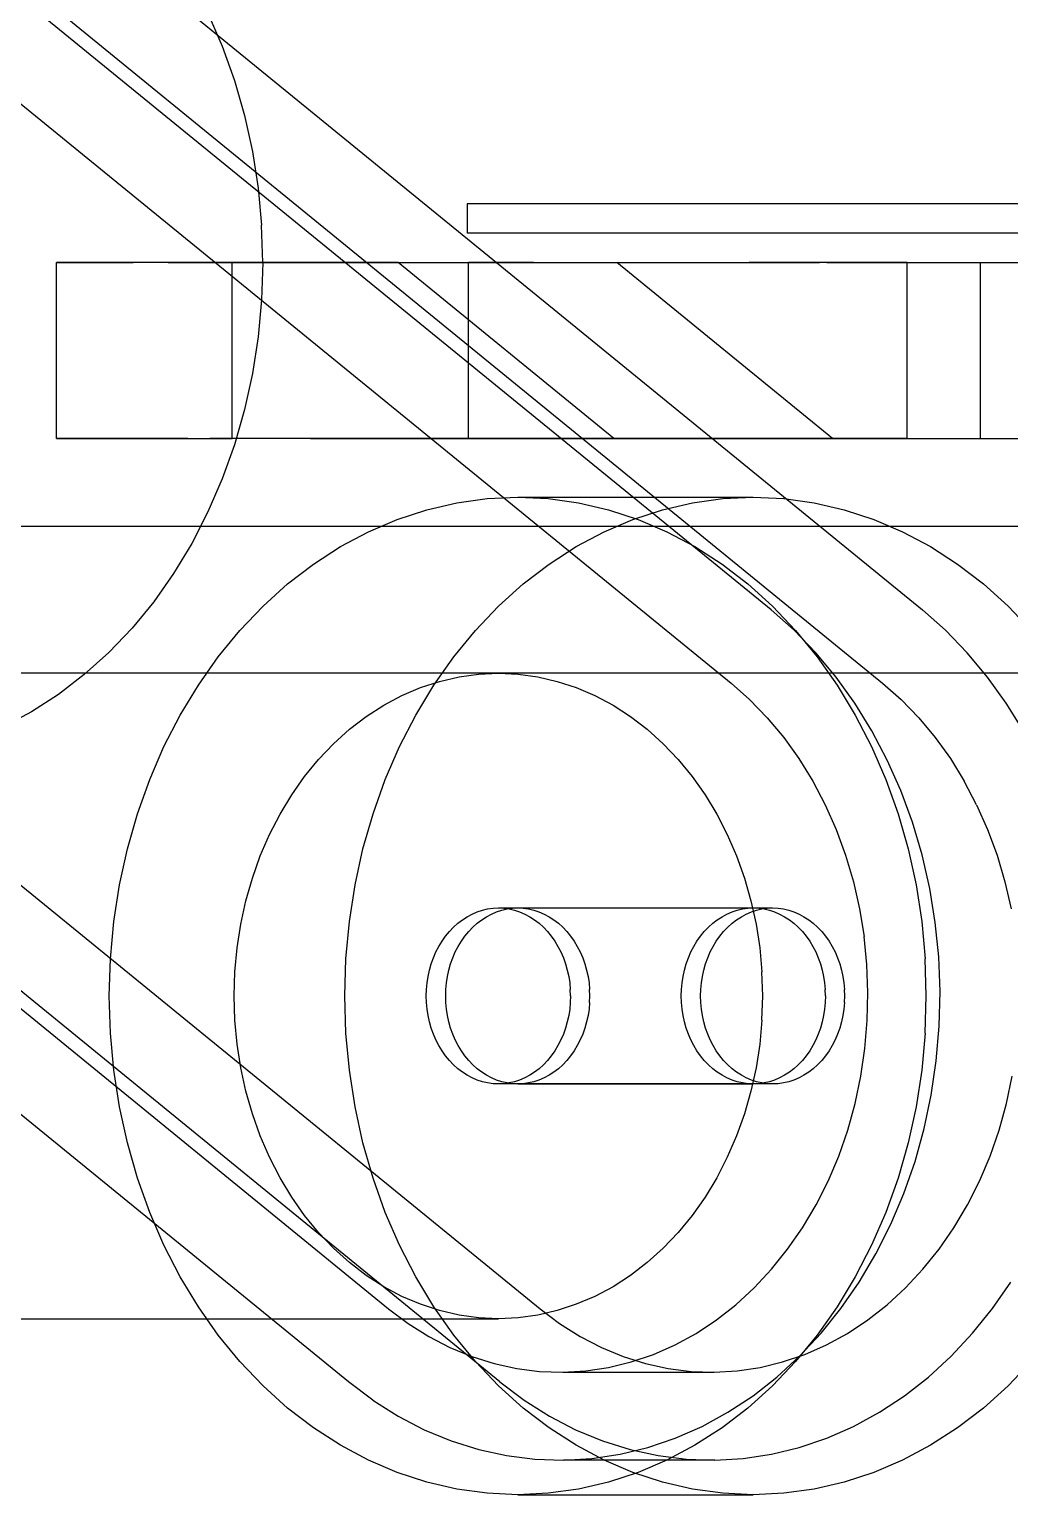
# Model space of a CAD drawing. Header units: millimetres. Extents: x -180 to 1414, y -663 to 972.
# Drawn here: x -45.92 to -12.5, y 738 to 787.95 of the extents above; entities that cross this region are included whole.
import ezdxf

# ---------------------------------------------------------------- set-up
doc = ezdxf.new("R2010")
doc.units = ezdxf.units.MM
doc.layers.add('FRONT', color=8, linetype='Continuous')

msp = doc.modelspace()

# ---------------------------------------------------------------- linework, layer by layer
at = {"layer": 'FRONT'}
for p, q in [((-20.637, 768.157), (-51.287, 793.157)), ((-46.124, 793.157), (-15.475, 768.157)), ((-52.652, 790.663), (-22.002, 765.663)), ((-47.49, 790.663), (-16.84, 765.663)), ((-39.832, 788.5), (-39.345, 787.376)), ((-39.345, 787.376), (-38.929, 786.211)), ((-38.929, 786.211), (-38.585, 785.011)), ((-38.585, 785.011), (-38.315, 783.783)), ((-38.315, 783.783), (-38.122, 782.534)), ((-38.122, 782.534), (-38.005, 781.27)), ((-30.913, 782), (-31, 782)), ((-31, 782), (-31, 781)), ((-30.654, 782), (-30.913, 782)), ((-30.223, 782), (-30.654, 782)), ((-29.623, 782), (-30.223, 782)), ((-28.857, 782), (-29.623, 782)), ((-27.93, 782), (-28.857, 782)), ((-26.847, 782), (-27.93, 782)), ((-25.613, 782), (-26.847, 782)), ((-24.237, 782), (-25.613, 782)), ((-22.725, 782), (-24.237, 782)), ((-21.085, 782), (-22.725, 782)), ((-19.328, 782), (-21.085, 782)), ((-17.463, 782), (-19.328, 782)), ((-15.5, 782), (-17.463, 782)), ((-13.45, 782), (-15.5, 782)), ((-11.326, 782), (-13.45, 782)), ((-37.966, 780), (-38.005, 781.27)), ((-30.913, 781), (-31, 781)), ((-30.654, 781), (-30.913, 781)), ((-30.223, 781), (-30.654, 781)), ((-29.623, 781), (-30.223, 781)), ((-28.857, 781), (-29.623, 781)), ((-27.93, 781), (-28.857, 781)), ((-26.847, 781), (-27.93, 781)), ((-25.613, 781), (-26.847, 781)), ((-24.237, 781), (-25.613, 781)), ((-22.725, 781), (-24.237, 781)), ((-21.085, 781), (-22.725, 781)), ((-19.328, 781), (-21.085, 781)), ((-17.463, 781), (-19.328, 781)), ((-15.5, 781), (-17.463, 781)), ((-13.45, 781), (-15.5, 781)), ((-11.326, 781), (-13.45, 781)), ((-44.993, 774), (-44.993, 780)), ((-44.82, 780), (-44.993, 780)), ((-44.993, 780), (-44.933, 780)), ((-44.933, 780), (-44.64, 780)), ((-44.414, 780), (-44.82, 780)), ((-44.64, 780), (-44.115, 780)), ((-43.777, 780), (-44.414, 780)), ((-44.115, 780), (-43.362, 780)), ((-42.913, 780), (-43.777, 780)), ((-43.362, 780), (-42.383, 780)), ((-41.827, 780), (-42.913, 780)), ((-41.185, 780), (-42.383, 780)), ((-40.524, 780), (-41.827, 780)), ((-41.185, 780), (-39.772, 780)), ((-39.01, 780), (-40.524, 780)), ((-39.772, 780), (-38.154, 780)), ((-39.01, 774), (-39.01, 780)), ((-33.354, 780), (-39.01, 780)), ((-38.154, 780), (-36.337, 780)), ((-37.966, 780), (-38.005, 778.73)), ((-36.337, 780), (-34.332, 780)), ((-34.332, 780), (-32.149, 780)), ((-25.998, 774), (-33.354, 780)), ((-33.354, 780), (-25.898, 780)), ((-32.149, 780), (-29.799, 780)), ((-30.955, 774), (-30.955, 780)), ((-28.739, 780), (-30.955, 780)), ((-30.955, 780), (-25.898, 780)), ((-29.799, 780), (-27.294, 780)), ((-28.739, 780), (-26.398, 780)), ((-27.294, 780), (-24.648, 780)), ((-26.398, 780), (-23.943, 780)), ((-18.542, 774), (-25.898, 780)), ((-24.648, 780), (-21.874, 780)), ((-23.943, 780), (-21.384, 780)), ((-21.874, 780), (-18.986, 780)), ((-18.733, 780), (-21.384, 780)), ((-16, 780), (-18.986, 780)), ((-18.733, 780), (-16, 780)), ((-16, 774), (-16, 780)), ((-16, 780), (16, 780)), ((-13.5, 774), (-13.5, 780)), ((-13.5, 780), (13.5, 780)), ((-38.005, 778.73), (-38.122, 777.466)), ((-38.122, 777.466), (-38.315, 776.217)), ((-38.315, 776.217), (-38.585, 774.989)), ((-38.585, 774.989), (-38.929, 773.789)), ((-44.82, 774), (-44.993, 774)), ((-44.993, 774), (-44.933, 774)), ((-44.933, 774), (-44.64, 774)), ((-44.414, 774), (-44.82, 774)), ((-44.64, 774), (-44.115, 774)), ((-43.777, 774), (-44.414, 774)), ((-44.115, 774), (-43.362, 774)), ((-42.913, 774), (-43.777, 774)), ((-43.362, 774), (-42.383, 774)), ((-41.827, 774), (-42.913, 774)), ((-42.383, 774), (-41.185, 774)), ((-40.524, 774), (-41.827, 774)), ((-41.185, 774), (-39.772, 774)), ((-40.524, 774), (-39.01, 774)), ((-38.154, 774), (-39.772, 774)), ((-38.929, 773.789), (-39.345, 772.624)), ((-25.998, 774), (-39.01, 774)), ((-36.337, 774), (-38.154, 774)), ((-36.337, 774), (-34.332, 774)), ((-34.332, 774), (-32.149, 774)), ((-32.149, 774), (-29.799, 774)), ((-28.739, 774), (-30.955, 774)), ((-18.542, 774), (-30.955, 774)), ((-29.799, 774), (-27.294, 774)), ((-28.739, 774), (-26.398, 774)), ((-27.294, 774), (-24.648, 774)), ((-26.398, 774), (-23.943, 774)), ((-25.998, 774), (-18.542, 774)), ((-24.648, 774), (-21.874, 774)), ((-23.943, 774), (-21.384, 774)), ((-21.874, 774), (-18.986, 774)), ((-21.384, 774), (-18.733, 774)), ((-16, 774), (-18.986, 774)), ((-18.733, 774), (-16, 774)), ((-16, 774), (16, 774)), ((-13.5, 774), (13.5, 774)), ((-39.345, 772.624), (-39.832, 771.5)), ((-32.371, 771.574), (-31.347, 771.81)), ((-31.347, 771.81), (-30.313, 771.952)), ((-30.313, 771.952), (-29.272, 772)), ((-29.272, 772), (-21.242, 772)), ((-29.272, 772), (-28.231, 771.952)), ((-28.231, 771.952), (-27.196, 771.81)), ((-27.196, 771.81), (-26.173, 771.574)), ((-24.341, 771.574), (-23.317, 771.81)), ((-23.317, 771.81), (-22.282, 771.952)), ((-22.282, 771.952), (-21.242, 772)), ((-21.242, 772), (-20.201, 771.952)), ((-20.201, 771.952), (-19.166, 771.81)), ((-19.166, 771.81), (-18.143, 771.574)), ((-39.832, 771.5), (-40.386, 770.424)), ((-34.359, 770.825), (-33.377, 771.245)), ((-33.377, 771.245), (-32.371, 771.574)), ((-26.329, 770.825), (-25.346, 771.245)), ((-26.173, 771.574), (-25.167, 771.245)), ((-25.346, 771.245), (-24.341, 771.574)), ((-25.167, 771.245), (-24.184, 770.825)), ((-18.143, 771.574), (-17.137, 771.245)), ((-17.137, 771.245), (-16.154, 770.825)), ((-45.558, 771), (-52.5, 771)), ((-40.785, 771), (-47, 771)), ((-38.361, 771), (-45.558, 771)), ((-34.342, 771), (-40.785, 771)), ((-30.949, 771), (-38.361, 771)), ((-35.314, 770.316), (-34.359, 770.825)), ((-27.707, 771), (-34.342, 771)), ((-23.365, 771), (-30.949, 771)), ((-20.917, 771), (-27.707, 771)), ((-27.284, 770.316), (-26.329, 770.825)), ((-24.184, 770.825), (-23.23, 770.316)), ((-15.649, 771), (-23.365, 771)), ((-14.01, 771), (-20.917, 771)), ((-16.154, 770.825), (-15.2, 770.316)), ((-7.847, 771), (-15.649, 771)), ((-7.025, 771), (-14.01, 771)), ((-40.386, 770.424), (-41.004, 769.401)), ((-36.235, 769.722), (-35.314, 770.316)), ((-28.205, 769.722), (-27.284, 770.316)), ((-23.23, 770.316), (-22.309, 769.722)), ((-15.2, 770.316), (-14.279, 769.722)), ((-64.324, 769.337), (-33.674, 744.337)), ((-59.162, 769.337), (-28.512, 744.337)), ((-41.004, 769.401), (-41.683, 768.437)), ((-37.116, 769.046), (-36.235, 769.722)), ((-29.086, 769.046), (-28.205, 769.722)), ((-22.309, 769.722), (-21.427, 769.046)), ((-14.279, 769.722), (-13.397, 769.046)), ((-37.954, 768.291), (-37.116, 769.046)), ((-29.924, 768.291), (-29.086, 769.046)), ((-21.427, 769.046), (-20.589, 768.291)), ((-13.397, 769.046), (-12.559, 768.291)), ((-41.683, 768.437), (-42.42, 767.538)), ((-38.744, 767.462), (-37.954, 768.291)), ((-30.714, 767.462), (-29.924, 768.291)), ((-20.589, 768.291), (-19.8, 767.462)), ((-12.559, 768.291), (-11.77, 767.462)), ((-20.637, 768.157), (-19.851, 767.464)), ((-15.475, 768.157), (-14.689, 767.464)), ((-42.42, 767.538), (-43.209, 766.709)), ((-39.48, 766.563), (-38.744, 767.462)), ((-31.45, 766.563), (-30.714, 767.462)), ((-19.111, 766.7), (-19.851, 767.464)), ((-19.8, 767.462), (-19.064, 766.563)), ((-13.949, 766.7), (-14.689, 767.464)), ((-35.039, 741.843), (-65.689, 766.843)), ((-29.877, 741.843), (-60.527, 766.843)), ((-43.209, 766.709), (-44.047, 765.954)), ((-40.159, 765.599), (-39.48, 766.563)), ((-32.129, 765.599), (-31.45, 766.563)), ((-18.419, 765.871), (-19.111, 766.7)), ((-19.064, 766.563), (-18.384, 765.599)), ((-13.257, 765.871), (-13.949, 766.7)), ((-29.931, 766), (-70.139, 766)), ((-45.558, 766), (-52.5, 766)), ((-40.785, 766), (-47, 766)), ((-38.361, 766), (-45.558, 766)), ((-44.047, 765.954), (-44.929, 765.278)), ((-34.342, 766), (-40.785, 766)), ((-30.949, 766), (-38.361, 766)), ((-27.707, 766), (-34.342, 766)), ((-31.937, 765.724), (-31.274, 765.877)), ((-31.274, 765.877), (-30.605, 765.969)), ((-23.365, 766), (-30.949, 766)), ((-30.605, 765.969), (-29.931, 766)), ((-29.931, 766), (-29.258, 765.969)), ((-29.258, 765.969), (-28.589, 765.877)), ((-28.589, 765.877), (-27.926, 765.724)), ((-20.917, 766), (-27.707, 766)), ((-15.649, 766), (-23.365, 766)), ((-14.01, 766), (-20.917, 766)), ((-17.78, 764.982), (-18.419, 765.871)), ((-7.847, 766), (-15.649, 766)), ((-7.025, 766), (-14.01, 766)), ((-12.618, 764.982), (-13.257, 765.871)), ((-44.929, 765.278), (-45.85, 764.684)), ((-40.778, 764.576), (-40.159, 765.599)), ((-33.223, 765.24), (-32.587, 765.511)), ((-32.748, 764.576), (-32.129, 765.599)), ((-32.587, 765.511), (-31.937, 765.724)), ((-27.926, 765.724), (-27.276, 765.511)), ((-27.276, 765.511), (-26.64, 765.24)), ((-22.002, 765.663), (-21.366, 765.101)), ((-18.384, 765.599), (-17.766, 764.576)), ((-16.84, 765.663), (-16.203, 765.101)), ((-34.437, 764.526), (-33.841, 764.911)), ((-33.841, 764.911), (-33.223, 765.24)), ((-26.64, 765.24), (-26.022, 764.911)), ((-26.022, 764.911), (-25.426, 764.526)), ((-21.366, 765.101), (-20.765, 764.482)), ((-17.197, 764.036), (-17.78, 764.982)), ((-15.603, 764.482), (-16.203, 765.101)), ((-12.035, 764.036), (-12.618, 764.982)), ((-45.85, 764.684), (-46.804, 764.175)), ((-41.332, 763.5), (-40.778, 764.576)), ((-35.007, 764.089), (-34.437, 764.526)), ((-33.302, 763.5), (-32.748, 764.576)), ((-25.426, 764.526), (-24.856, 764.089)), ((-20.765, 764.482), (-20.205, 763.81)), ((-17.766, 764.576), (-17.212, 763.5)), ((-15.603, 764.482), (-15.042, 763.81)), ((-35.55, 763.6), (-35.007, 764.089)), ((-24.856, 764.089), (-24.313, 763.6)), ((-20.205, 763.81), (-19.687, 763.089)), ((-16.674, 763.04), (-17.197, 764.036)), ((-15.042, 763.81), (-14.525, 763.089)), ((-41.818, 762.376), (-41.332, 763.5)), ((-36.06, 763.064), (-35.55, 763.6)), ((-33.788, 762.376), (-33.302, 763.5)), ((-24.313, 763.6), (-23.803, 763.064)), ((-17.212, 763.5), (-16.725, 762.376)), ((-36.537, 762.482), (-36.06, 763.064)), ((-23.803, 763.064), (-23.326, 762.482)), ((-19.687, 763.089), (-19.214, 762.323)), ((-16.213, 761.999), (-16.674, 763.04)), ((-14.525, 763.089), (-14.052, 762.323)), ((-42.235, 761.211), (-41.818, 762.376)), ((-36.976, 761.858), (-36.537, 762.482)), ((-34.205, 761.211), (-33.788, 762.376)), ((-23.326, 762.482), (-22.887, 761.858)), ((-19.214, 762.323), (-18.79, 761.516)), ((-16.725, 762.376), (-16.309, 761.211)), ((-13.628, 761.516), (-14.052, 762.323)), ((-37.376, 761.197), (-36.976, 761.858)), ((-22.887, 761.858), (-22.487, 761.197)), ((-15.817, 760.919), (-16.213, 761.999)), ((-18.79, 761.516), (-18.417, 760.672)), ((-13.628, 761.516), (-13.254, 760.672)), ((-42.579, 760.011), (-42.235, 761.211)), ((-37.735, 760.5), (-37.376, 761.197)), ((-34.549, 760.011), (-34.205, 761.211)), ((-22.487, 761.197), (-22.128, 760.5)), ((-16.309, 761.211), (-15.965, 760.011)), ((-15.488, 759.806), (-15.817, 760.919)), ((-38.05, 759.773), (-37.735, 760.5)), ((-22.128, 760.5), (-21.813, 759.773)), ((-18.417, 760.672), (-18.096, 759.797)), ((-13.254, 760.672), (-12.934, 759.797)), ((-42.848, 758.783), (-42.579, 760.011)), ((-38.319, 759.019), (-38.05, 759.773)), ((-34.818, 758.783), (-34.549, 760.011)), ((-21.813, 759.773), (-21.544, 759.019)), ((-18.096, 759.797), (-17.829, 758.895)), ((-15.965, 760.011), (-15.695, 758.783)), ((-15.228, 758.666), (-15.488, 759.806)), ((-12.934, 759.797), (-12.667, 758.895)), ((-43.042, 757.534), (-42.848, 758.783)), ((-38.542, 758.242), (-38.319, 759.019)), ((-35.012, 757.534), (-34.818, 758.783)), ((-21.544, 759.019), (-21.321, 758.242)), ((-17.829, 758.895), (-17.619, 757.971)), ((-15.695, 758.783), (-15.502, 757.534)), ((-12.667, 758.895), (-12.457, 757.971)), ((-15.039, 757.505), (-15.228, 758.666)), ((-38.716, 757.448), (-38.542, 758.242)), ((-30.998, 757.703), (-30.829, 757.793)), ((-30.829, 757.793), (-30.656, 757.867)), ((-30.656, 757.867), (-30.478, 757.925)), ((-30.478, 757.925), (-30.298, 757.966)), ((-30.338, 757.703), (-30.17, 757.793)), ((-30.298, 757.966), (-30.115, 757.992)), ((-30.17, 757.793), (-29.996, 757.867)), ((-30.115, 757.992), (-29.931, 758)), ((-29.996, 757.867), (-29.819, 757.925)), ((-29.931, 758), (-20.582, 758)), ((-29.931, 758), (-29.748, 757.992)), ((-29.819, 757.925), (-29.638, 757.966)), ((-29.748, 757.992), (-29.565, 757.966)), ((-29.638, 757.966), (-29.456, 757.992)), ((-29.565, 757.966), (-29.385, 757.925)), ((-29.456, 757.992), (-29.272, 758)), ((-29.385, 757.925), (-29.207, 757.867)), ((-29.272, 758), (-21.242, 758)), ((-29.272, 758), (-29.088, 757.992)), ((-29.207, 757.867), (-29.034, 757.793)), ((-29.088, 757.992), (-28.906, 757.966)), ((-29.034, 757.793), (-28.865, 757.703)), ((-28.906, 757.966), (-28.725, 757.925)), ((-28.725, 757.925), (-28.548, 757.867)), ((-28.548, 757.867), (-28.374, 757.793)), ((-28.374, 757.793), (-28.206, 757.703)), ((-22.308, 757.703), (-22.14, 757.793)), ((-22.14, 757.793), (-21.966, 757.867)), ((-21.966, 757.867), (-21.789, 757.925)), ((-21.789, 757.925), (-21.608, 757.966)), ((-21.648, 757.703), (-21.48, 757.793)), ((-21.608, 757.966), (-21.425, 757.992)), ((-21.48, 757.793), (-21.307, 757.867)), ((-21.425, 757.992), (-21.242, 758)), ((-21.321, 758.242), (-21.147, 757.448)), ((-21.307, 757.867), (-21.129, 757.925)), ((-21.242, 758), (-21.058, 757.992)), ((-21.129, 757.925), (-20.948, 757.966)), ((-21.058, 757.992), (-20.876, 757.966)), ((-20.948, 757.966), (-20.766, 757.992)), ((-20.876, 757.966), (-20.695, 757.925)), ((-20.766, 757.992), (-20.582, 758)), ((-20.695, 757.925), (-20.517, 757.867)), ((-20.582, 758), (-20.399, 757.992)), ((-20.517, 757.867), (-20.344, 757.793)), ((-20.399, 757.992), (-20.216, 757.966)), ((-20.344, 757.793), (-20.176, 757.703)), ((-20.216, 757.966), (-20.035, 757.925)), ((-20.035, 757.925), (-19.858, 757.867)), ((-19.858, 757.867), (-19.684, 757.793)), ((-19.684, 757.793), (-19.516, 757.703)), ((-17.619, 757.971), (-17.466, 757.03)), ((-43.159, 756.27), (-43.042, 757.534)), ((-38.842, 756.639), (-38.716, 757.448)), ((-35.128, 756.27), (-35.012, 757.534)), ((-31.603, 757.199), (-31.464, 757.346)), ((-31.464, 757.346), (-31.316, 757.479)), ((-31.316, 757.479), (-31.16, 757.598)), ((-31.16, 757.598), (-30.998, 757.703)), ((-30.943, 757.199), (-30.804, 757.346)), ((-30.804, 757.346), (-30.656, 757.479)), ((-30.656, 757.479), (-30.501, 757.598)), ((-30.501, 757.598), (-30.338, 757.703)), ((-28.865, 757.703), (-28.703, 757.598)), ((-28.703, 757.598), (-28.547, 757.479)), ((-28.547, 757.479), (-28.399, 757.346)), ((-28.399, 757.346), (-28.26, 757.199)), ((-28.206, 757.703), (-28.043, 757.598)), ((-28.043, 757.598), (-27.888, 757.479)), ((-27.888, 757.479), (-27.74, 757.346)), ((-27.74, 757.346), (-27.6, 757.199)), ((-22.913, 757.199), (-22.774, 757.346)), ((-22.774, 757.346), (-22.626, 757.479)), ((-22.626, 757.479), (-22.471, 757.598)), ((-22.471, 757.598), (-22.308, 757.703)), ((-22.254, 757.199), (-22.114, 757.346)), ((-22.114, 757.346), (-21.967, 757.479)), ((-21.967, 757.479), (-21.811, 757.598)), ((-21.811, 757.598), (-21.648, 757.703)), ((-21.147, 757.448), (-21.021, 756.639)), ((-20.176, 757.703), (-20.013, 757.598)), ((-20.013, 757.598), (-19.857, 757.479)), ((-19.857, 757.479), (-19.71, 757.346)), ((-19.71, 757.346), (-19.57, 757.199)), ((-19.516, 757.703), (-19.353, 757.598)), ((-19.353, 757.598), (-19.198, 757.479)), ((-19.198, 757.479), (-19.05, 757.346)), ((-19.05, 757.346), (-18.911, 757.199)), ((-15.502, 757.534), (-15.385, 756.27)), ((-14.922, 756.33), (-15.039, 757.505)), ((-31.962, 756.69), (-31.853, 756.87)), ((-31.853, 756.87), (-31.733, 757.041)), ((-31.733, 757.041), (-31.603, 757.199)), ((-31.302, 756.69), (-31.193, 756.87)), ((-31.193, 756.87), (-31.073, 757.041)), ((-31.073, 757.041), (-30.943, 757.199)), ((-28.26, 757.199), (-28.13, 757.041)), ((-28.13, 757.041), (-28.01, 756.87)), ((-28.01, 756.87), (-27.901, 756.69)), ((-27.6, 757.199), (-27.47, 757.041)), ((-27.47, 757.041), (-27.351, 756.87)), ((-27.351, 756.87), (-27.241, 756.69)), ((-23.272, 756.69), (-23.163, 756.87)), ((-23.163, 756.87), (-23.043, 757.041)), ((-23.043, 757.041), (-22.913, 757.199)), ((-22.613, 756.69), (-22.504, 756.87)), ((-22.504, 756.87), (-22.384, 757.041)), ((-22.384, 757.041), (-22.254, 757.199)), ((-19.57, 757.199), (-19.44, 757.041)), ((-19.44, 757.041), (-19.32, 756.87)), ((-19.32, 756.87), (-19.211, 756.69)), ((-18.911, 757.199), (-18.781, 757.041)), ((-18.781, 757.041), (-18.661, 756.87)), ((-18.661, 756.87), (-18.552, 756.69)), ((-17.37, 756.078), (-17.466, 757.03)), ((-43.197, 755), (-43.159, 756.27)), ((-38.917, 755.822), (-38.842, 756.639)), ((-35.167, 755), (-35.128, 756.27)), ((-32.219, 756.096), (-32.146, 756.302)), ((-32.146, 756.302), (-32.06, 756.5)), ((-32.06, 756.5), (-31.962, 756.69)), ((-31.559, 756.096), (-31.486, 756.302)), ((-31.486, 756.302), (-31.4, 756.5)), ((-31.4, 756.5), (-31.302, 756.69)), ((-27.901, 756.69), (-27.803, 756.5)), ((-27.803, 756.5), (-27.717, 756.302)), ((-27.717, 756.302), (-27.644, 756.096)), ((-27.241, 756.69), (-27.144, 756.5)), ((-27.144, 756.5), (-27.058, 756.302)), ((-27.058, 756.302), (-26.984, 756.096)), ((-23.529, 756.096), (-23.456, 756.302)), ((-23.456, 756.302), (-23.37, 756.5)), ((-23.37, 756.5), (-23.272, 756.69)), ((-22.87, 756.096), (-22.796, 756.302)), ((-22.796, 756.302), (-22.71, 756.5)), ((-22.71, 756.5), (-22.613, 756.69)), ((-21.021, 756.639), (-20.946, 755.822)), ((-19.211, 756.69), (-19.114, 756.5)), ((-19.114, 756.5), (-19.028, 756.302)), ((-19.028, 756.302), (-18.954, 756.096)), ((-18.552, 756.69), (-18.454, 756.5)), ((-18.454, 756.5), (-18.368, 756.302)), ((-18.368, 756.302), (-18.295, 756.096)), ((-15.346, 755), (-15.385, 756.27)), ((-14.876, 755.148), (-14.922, 756.33)), ((-38.942, 755), (-38.917, 755.822)), ((-32.327, 755.668), (-32.28, 755.884)), ((-32.28, 755.884), (-32.219, 756.096)), ((-31.668, 755.668), (-31.62, 755.884)), ((-31.62, 755.884), (-31.559, 756.096)), ((-27.644, 756.096), (-27.583, 755.884)), ((-27.583, 755.884), (-27.536, 755.668)), ((-26.984, 756.096), (-26.924, 755.884)), ((-26.924, 755.884), (-26.876, 755.668)), ((-23.638, 755.668), (-23.59, 755.884)), ((-23.59, 755.884), (-23.529, 756.096)), ((-22.978, 755.668), (-22.93, 755.884)), ((-22.93, 755.884), (-22.87, 756.096)), ((-20.921, 755), (-20.946, 755.822)), ((-18.954, 756.096), (-18.894, 755.884)), ((-18.894, 755.884), (-18.846, 755.668)), ((-18.295, 756.096), (-18.234, 755.884)), ((-18.234, 755.884), (-18.186, 755.668)), ((-17.334, 755.12), (-17.37, 756.078)), ((-32.382, 755.224), (-32.361, 755.447)), ((-32.361, 755.447), (-32.327, 755.668)), ((-31.722, 755.224), (-31.702, 755.447)), ((-31.702, 755.447), (-31.668, 755.668)), ((-27.536, 755.668), (-27.501, 755.447)), ((-27.501, 755.447), (-27.481, 755.224)), ((-26.876, 755.668), (-26.842, 755.447)), ((-26.842, 755.447), (-26.821, 755.224)), ((-23.692, 755.224), (-23.672, 755.447)), ((-23.672, 755.447), (-23.638, 755.668)), ((-23.033, 755.224), (-23.012, 755.447)), ((-23.012, 755.447), (-22.978, 755.668)), ((-18.846, 755.668), (-18.812, 755.447)), ((-18.812, 755.447), (-18.791, 755.224)), ((-18.186, 755.668), (-18.152, 755.447)), ((-18.152, 755.447), (-18.132, 755.224)), ((-43.159, 753.73), (-43.197, 755)), ((-38.917, 754.178), (-38.942, 755)), ((-35.128, 753.73), (-35.167, 755)), ((-32.389, 755), (-32.382, 755.224)), ((-32.382, 754.776), (-32.389, 755)), ((-32.361, 754.553), (-32.382, 754.776)), ((-31.729, 755), (-31.722, 755.224)), ((-31.722, 754.776), (-31.729, 755)), ((-31.702, 754.553), (-31.722, 754.776)), ((-27.481, 754.776), (-27.501, 754.553)), ((-27.474, 755), (-27.481, 755.224)), ((-27.474, 755), (-27.481, 754.776)), ((-26.821, 754.776), (-26.842, 754.553)), ((-26.814, 755), (-26.821, 755.224)), ((-26.821, 754.776), (-26.814, 755)), ((-23.699, 755), (-23.692, 755.224)), ((-23.692, 754.776), (-23.699, 755)), ((-23.672, 754.553), (-23.692, 754.776)), ((-23.04, 755), (-23.033, 755.224)), ((-23.033, 754.776), (-23.04, 755)), ((-23.012, 754.553), (-23.033, 754.776)), ((-20.946, 754.178), (-20.921, 755)), ((-18.791, 754.776), (-18.812, 754.553)), ((-18.784, 755), (-18.791, 755.224)), ((-18.784, 755), (-18.791, 754.776)), ((-18.132, 754.776), (-18.152, 754.553)), ((-18.125, 755), (-18.132, 755.224)), ((-18.132, 754.776), (-18.125, 755)), ((-17.356, 754.161), (-17.334, 755.12)), ((-15.385, 753.73), (-15.346, 755)), ((-14.903, 753.965), (-14.876, 755.148)), ((-32.327, 754.332), (-32.361, 754.553)), ((-32.28, 754.116), (-32.327, 754.332)), ((-31.668, 754.332), (-31.702, 754.553)), ((-31.62, 754.116), (-31.668, 754.332)), ((-27.536, 754.332), (-27.583, 754.116)), ((-27.501, 754.553), (-27.536, 754.332)), ((-26.876, 754.332), (-26.924, 754.116)), ((-26.842, 754.553), (-26.876, 754.332)), ((-23.638, 754.332), (-23.672, 754.553)), ((-23.59, 754.116), (-23.638, 754.332)), ((-22.978, 754.332), (-23.012, 754.553)), ((-22.93, 754.116), (-22.978, 754.332)), ((-18.846, 754.332), (-18.894, 754.116)), ((-18.812, 754.553), (-18.846, 754.332)), ((-18.186, 754.332), (-18.234, 754.116)), ((-18.152, 754.553), (-18.186, 754.332)), ((-38.842, 753.361), (-38.917, 754.178)), ((-32.219, 753.904), (-32.28, 754.116)), ((-32.146, 753.698), (-32.219, 753.904)), ((-31.559, 753.904), (-31.62, 754.116)), ((-31.486, 753.698), (-31.559, 753.904)), ((-27.644, 753.904), (-27.717, 753.698)), ((-27.583, 754.116), (-27.644, 753.904)), ((-26.984, 753.904), (-27.058, 753.698)), ((-26.924, 754.116), (-26.984, 753.904)), ((-23.529, 753.904), (-23.59, 754.116)), ((-23.456, 753.698), (-23.529, 753.904)), ((-22.87, 753.904), (-22.93, 754.116)), ((-22.796, 753.698), (-22.87, 753.904)), ((-20.946, 754.178), (-21.021, 753.361)), ((-18.954, 753.904), (-19.028, 753.698)), ((-18.894, 754.116), (-18.954, 753.904)), ((-18.295, 753.904), (-18.368, 753.698)), ((-18.234, 754.116), (-18.295, 753.904)), ((-17.436, 753.208), (-17.356, 754.161)), ((-15.003, 752.788), (-14.903, 753.965)), ((-43.042, 752.466), (-43.159, 753.73)), ((-38.716, 752.552), (-38.842, 753.361)), ((-35.012, 752.466), (-35.128, 753.73)), ((-32.06, 753.5), (-32.146, 753.698)), ((-31.962, 753.31), (-32.06, 753.5)), ((-31.853, 753.13), (-31.962, 753.31)), ((-31.4, 753.5), (-31.486, 753.698)), ((-31.302, 753.31), (-31.4, 753.5)), ((-31.193, 753.13), (-31.302, 753.31)), ((-27.901, 753.31), (-28.01, 753.13)), ((-27.803, 753.5), (-27.901, 753.31)), ((-27.717, 753.698), (-27.803, 753.5)), ((-27.241, 753.31), (-27.351, 753.13)), ((-27.144, 753.5), (-27.241, 753.31)), ((-27.058, 753.698), (-27.144, 753.5)), ((-23.37, 753.5), (-23.456, 753.698)), ((-23.272, 753.31), (-23.37, 753.5)), ((-23.163, 753.13), (-23.272, 753.31)), ((-22.71, 753.5), (-22.796, 753.698)), ((-22.613, 753.31), (-22.71, 753.5)), ((-22.504, 753.13), (-22.613, 753.31)), ((-21.021, 753.361), (-21.147, 752.552)), ((-19.211, 753.31), (-19.32, 753.13)), ((-19.114, 753.5), (-19.211, 753.31)), ((-19.028, 753.698), (-19.114, 753.5)), ((-18.552, 753.31), (-18.661, 753.13)), ((-18.454, 753.5), (-18.552, 753.31)), ((-18.368, 753.698), (-18.454, 753.5)), ((-15.385, 753.73), (-15.502, 752.466)), ((-31.733, 752.959), (-31.853, 753.13)), ((-31.603, 752.801), (-31.733, 752.959)), ((-31.464, 752.654), (-31.603, 752.801)), ((-31.073, 752.959), (-31.193, 753.13)), ((-30.943, 752.801), (-31.073, 752.959)), ((-30.804, 752.654), (-30.943, 752.801)), ((-28.26, 752.801), (-28.399, 752.654)), ((-28.13, 752.959), (-28.26, 752.801)), ((-28.01, 753.13), (-28.13, 752.959)), ((-27.6, 752.801), (-27.74, 752.654)), ((-27.47, 752.959), (-27.6, 752.801)), ((-27.351, 753.13), (-27.47, 752.959)), ((-23.043, 752.959), (-23.163, 753.13)), ((-22.913, 752.801), (-23.043, 752.959)), ((-22.774, 752.654), (-22.913, 752.801)), ((-22.384, 752.959), (-22.504, 753.13)), ((-22.254, 752.801), (-22.384, 752.959)), ((-22.114, 752.654), (-22.254, 752.801)), ((-19.57, 752.801), (-19.71, 752.654)), ((-19.44, 752.959), (-19.57, 752.801)), ((-19.32, 753.13), (-19.44, 752.959)), ((-18.911, 752.801), (-19.05, 752.654)), ((-18.781, 752.959), (-18.911, 752.801)), ((-18.661, 753.13), (-18.781, 752.959)), ((-17.575, 752.264), (-17.436, 753.208)), ((-15.174, 751.624), (-15.003, 752.788)), ((-42.848, 751.217), (-43.042, 752.466)), ((-38.542, 751.758), (-38.716, 752.552)), ((-34.818, 751.217), (-35.012, 752.466)), ((-31.316, 752.521), (-31.464, 752.654)), ((-31.16, 752.402), (-31.316, 752.521)), ((-30.998, 752.297), (-31.16, 752.402)), ((-30.829, 752.207), (-30.998, 752.297)), ((-30.656, 752.521), (-30.804, 752.654)), ((-30.501, 752.402), (-30.656, 752.521)), ((-30.338, 752.297), (-30.501, 752.402)), ((-30.17, 752.207), (-30.338, 752.297)), ((-28.865, 752.297), (-29.034, 752.207)), ((-28.703, 752.402), (-28.865, 752.297)), ((-28.547, 752.521), (-28.703, 752.402)), ((-28.399, 752.654), (-28.547, 752.521)), ((-28.206, 752.297), (-28.374, 752.207)), ((-28.043, 752.402), (-28.206, 752.297)), ((-27.888, 752.521), (-28.043, 752.402)), ((-27.74, 752.654), (-27.888, 752.521)), ((-22.626, 752.521), (-22.774, 752.654)), ((-22.471, 752.402), (-22.626, 752.521)), ((-22.308, 752.297), (-22.471, 752.402)), ((-22.14, 752.207), (-22.308, 752.297)), ((-21.967, 752.521), (-22.114, 752.654)), ((-21.811, 752.402), (-21.967, 752.521)), ((-21.648, 752.297), (-21.811, 752.402)), ((-21.48, 752.207), (-21.648, 752.297)), ((-21.147, 752.552), (-21.321, 751.758)), ((-20.176, 752.297), (-20.344, 752.207)), ((-20.013, 752.402), (-20.176, 752.297)), ((-19.857, 752.521), (-20.013, 752.402)), ((-19.71, 752.654), (-19.857, 752.521)), ((-19.516, 752.297), (-19.684, 752.207)), ((-19.353, 752.402), (-19.516, 752.297)), ((-19.198, 752.521), (-19.353, 752.402)), ((-19.05, 752.654), (-19.198, 752.521)), ((-17.771, 751.335), (-17.575, 752.264)), ((-15.502, 752.466), (-15.695, 751.217)), ((-12.609, 751.335), (-12.413, 752.264)), ((-38.319, 750.981), (-38.542, 751.758)), ((-30.656, 752.133), (-30.829, 752.207)), ((-30.478, 752.075), (-30.656, 752.133)), ((-30.298, 752.034), (-30.478, 752.075)), ((-30.115, 752.008), (-30.298, 752.034)), ((-29.996, 752.133), (-30.17, 752.207)), ((-29.931, 752), (-30.115, 752.008)), ((-29.819, 752.075), (-29.996, 752.133)), ((-29.748, 752.008), (-29.931, 752)), ((-20.582, 752), (-29.931, 752)), ((-29.638, 752.034), (-29.819, 752.075)), ((-29.565, 752.034), (-29.748, 752.008)), ((-29.456, 752.008), (-29.638, 752.034)), ((-29.385, 752.075), (-29.565, 752.034)), ((-29.272, 752), (-29.456, 752.008)), ((-29.207, 752.133), (-29.385, 752.075)), ((-29.088, 752.008), (-29.272, 752)), ((-29.272, 752), (-21.242, 752)), ((-29.034, 752.207), (-29.207, 752.133)), ((-28.906, 752.034), (-29.088, 752.008)), ((-28.725, 752.075), (-28.906, 752.034)), ((-28.548, 752.133), (-28.725, 752.075)), ((-28.374, 752.207), (-28.548, 752.133)), ((-21.966, 752.133), (-22.14, 752.207)), ((-21.789, 752.075), (-21.966, 752.133)), ((-21.608, 752.034), (-21.789, 752.075)), ((-21.425, 752.008), (-21.608, 752.034)), ((-21.321, 751.758), (-21.544, 750.981)), ((-21.307, 752.133), (-21.48, 752.207)), ((-21.242, 752), (-21.425, 752.008)), ((-21.129, 752.075), (-21.307, 752.133)), ((-21.058, 752.008), (-21.242, 752)), ((-20.948, 752.034), (-21.129, 752.075)), ((-20.876, 752.034), (-21.058, 752.008)), ((-20.766, 752.008), (-20.948, 752.034)), ((-20.695, 752.075), (-20.876, 752.034)), ((-20.582, 752), (-20.766, 752.008)), ((-20.517, 752.133), (-20.695, 752.075)), ((-20.399, 752.008), (-20.582, 752)), ((-20.344, 752.207), (-20.517, 752.133)), ((-20.216, 752.034), (-20.399, 752.008)), ((-20.035, 752.075), (-20.216, 752.034)), ((-19.858, 752.133), (-20.035, 752.075)), ((-19.684, 752.207), (-19.858, 752.133)), ((-18.024, 750.427), (-17.771, 751.335)), ((-15.416, 750.478), (-15.174, 751.624)), ((-12.862, 750.427), (-12.609, 751.335)), ((-42.579, 749.989), (-42.848, 751.217)), ((-38.05, 750.227), (-38.319, 750.981)), ((-34.549, 749.989), (-34.818, 751.217)), ((-21.544, 750.981), (-21.813, 750.227)), ((-15.695, 751.217), (-15.965, 749.989)), ((-18.331, 749.544), (-18.024, 750.427)), ((-15.728, 749.357), (-15.416, 750.478)), ((-13.169, 749.544), (-12.862, 750.427)), ((-42.235, 748.789), (-42.579, 749.989)), ((-37.735, 749.5), (-38.05, 750.227)), ((-34.205, 748.789), (-34.549, 749.989)), ((-21.813, 750.227), (-22.128, 749.5)), ((-15.965, 749.989), (-16.309, 748.789)), ((-37.376, 748.803), (-37.735, 749.5)), ((-22.128, 749.5), (-22.487, 748.803)), ((-18.692, 748.692), (-18.331, 749.544)), ((-16.107, 748.268), (-15.728, 749.357)), ((-13.53, 748.692), (-13.169, 749.544)), ((-41.818, 747.624), (-42.235, 748.789)), ((-36.976, 748.142), (-37.376, 748.803)), ((-33.788, 747.624), (-34.205, 748.789)), ((-22.487, 748.803), (-22.887, 748.142)), ((-16.309, 748.789), (-16.725, 747.624)), ((-19.103, 747.876), (-18.692, 748.692)), ((-16.552, 747.217), (-16.107, 748.268)), ((-13.941, 747.876), (-13.53, 748.692)), ((-36.537, 747.518), (-36.976, 748.142)), ((-22.887, 748.142), (-23.326, 747.518)), ((-19.564, 747.099), (-19.103, 747.876)), ((-14.402, 747.099), (-13.941, 747.876)), ((-41.332, 746.5), (-41.818, 747.624)), ((-36.06, 746.936), (-36.537, 747.518)), ((-33.302, 746.5), (-33.788, 747.624)), ((-23.326, 747.518), (-23.803, 746.936)), ((-16.725, 747.624), (-17.212, 746.5)), ((-35.55, 746.4), (-36.06, 746.936)), ((-23.803, 746.936), (-24.313, 746.4)), ((-20.071, 746.366), (-19.564, 747.099)), ((-17.06, 746.209), (-16.552, 747.217)), ((-14.909, 746.366), (-14.402, 747.099)), ((-40.778, 745.424), (-41.332, 746.5)), ((-35.007, 745.911), (-35.55, 746.4)), ((-32.748, 745.424), (-33.302, 746.5)), ((-24.313, 746.4), (-24.856, 745.911)), ((-20.621, 745.682), (-20.071, 746.366)), ((-17.212, 746.5), (-17.766, 745.424)), ((-15.459, 745.682), (-14.909, 746.366)), ((-34.437, 745.474), (-35.007, 745.911)), ((-24.856, 745.911), (-25.426, 745.474)), ((-17.628, 745.25), (-17.06, 746.209)), ((-40.159, 744.401), (-40.778, 745.424)), ((-33.841, 745.089), (-34.437, 745.474)), ((-32.129, 744.401), (-32.748, 745.424)), ((-25.426, 745.474), (-26.022, 745.089)), ((-21.212, 745.049), (-20.621, 745.682)), ((-17.766, 745.424), (-18.384, 744.401)), ((-16.049, 745.049), (-15.459, 745.682)), ((-33.223, 744.76), (-33.841, 745.089)), ((-26.022, 745.089), (-26.64, 744.76)), ((-21.839, 744.472), (-21.212, 745.049)), ((-18.254, 744.346), (-17.628, 745.25)), ((-16.677, 744.472), (-16.049, 745.049)), ((-13.092, 744.346), (-12.466, 745.25)), ((-39.48, 743.437), (-40.159, 744.401)), ((-33.674, 744.337), (-33.005, 743.835)), ((-32.587, 744.489), (-33.223, 744.76)), ((-31.937, 744.276), (-32.587, 744.489)), ((-31.45, 743.437), (-32.129, 744.401)), ((-31.274, 744.123), (-31.937, 744.276)), ((-27.926, 744.276), (-28.589, 744.123)), ((-28.512, 744.337), (-27.843, 743.835)), ((-27.276, 744.489), (-27.926, 744.276)), ((-26.64, 744.76), (-27.276, 744.489)), ((-22.501, 743.955), (-21.839, 744.472)), ((-18.384, 744.401), (-19.064, 743.437)), ((-18.933, 743.502), (-18.254, 744.346)), ((-17.338, 743.955), (-16.677, 744.472)), ((-13.771, 743.502), (-13.092, 744.346)), ((-70.139, 744), (-29.931, 744)), ((-33.005, 743.835), (-32.307, 743.394)), ((-30.605, 744.031), (-31.274, 744.123)), ((-29.931, 744), (-30.605, 744.031)), ((-29.258, 744.031), (-29.931, 744)), ((-28.589, 744.123), (-29.258, 744.031)), ((-27.843, 743.835), (-27.145, 743.394)), ((-23.192, 743.499), (-22.501, 743.955)), ((-18.029, 743.499), (-17.338, 743.955)), ((-38.744, 742.538), (-39.48, 743.437)), ((-32.307, 743.394), (-31.584, 743.019)), ((-30.714, 742.538), (-31.45, 743.437)), ((-27.145, 743.394), (-26.422, 743.019)), ((-23.909, 743.107), (-23.192, 743.499)), ((-19.064, 743.437), (-19.8, 742.538)), ((-19.662, 742.721), (-18.933, 743.502)), ((-18.746, 743.107), (-18.029, 743.499)), ((-14.499, 742.721), (-13.771, 743.502)), ((-31.584, 743.019), (-30.84, 742.711)), ((-26.422, 743.019), (-25.678, 742.711)), ((-25.405, 742.525), (-24.648, 742.782)), ((-24.648, 742.782), (-23.909, 743.107)), ((-20.242, 742.525), (-19.486, 742.782)), ((-19.486, 742.782), (-18.746, 743.107)), ((-37.954, 741.709), (-38.744, 742.538)), ((-30.84, 742.711), (-30.079, 742.471)), ((-29.924, 741.709), (-30.714, 742.538)), ((-30.079, 742.471), (-29.306, 742.302)), ((-29.306, 742.302), (-28.525, 742.203)), ((-26.955, 742.221), (-26.175, 742.338)), ((-26.175, 742.338), (-25.405, 742.525)), ((-25.678, 742.711), (-24.917, 742.471)), ((-24.917, 742.471), (-24.144, 742.302)), ((-24.144, 742.302), (-23.363, 742.203)), ((-21.793, 742.221), (-21.013, 742.338)), ((-21.013, 742.338), (-20.242, 742.525)), ((-19.8, 742.538), (-20.589, 741.709)), ((-20.436, 742.01), (-19.662, 742.721)), ((-15.274, 742.01), (-14.499, 742.721)), ((-11.77, 742.538), (-12.559, 741.709)), ((-34.214, 741.223), (-35.039, 741.843)), ((-29.877, 741.843), (-29.051, 741.223)), ((-28.525, 742.203), (-27.74, 742.177)), ((-27.74, 742.177), (-26.955, 742.221)), ((-27.74, 742.177), (-22.577, 742.177)), ((-23.363, 742.203), (-22.577, 742.177)), ((-22.577, 742.177), (-21.793, 742.221)), ((-21.252, 741.371), (-20.436, 742.01)), ((-16.09, 741.371), (-15.274, 742.01)), ((-37.116, 740.954), (-37.954, 741.709)), ((-29.086, 740.954), (-29.924, 741.709)), ((-22.105, 740.808), (-21.252, 741.371)), ((-20.589, 741.709), (-21.427, 740.954)), ((-16.942, 740.808), (-16.09, 741.371)), ((-12.559, 741.709), (-13.397, 740.954)), ((-36.235, 740.278), (-37.116, 740.954)), ((-34.214, 741.223), (-33.352, 740.679)), ((-28.205, 740.278), (-29.086, 740.954)), ((-29.051, 741.223), (-28.19, 740.679)), ((-22.989, 740.325), (-22.105, 740.808)), ((-21.427, 740.954), (-22.309, 740.278)), ((-17.827, 740.325), (-16.942, 740.808)), ((-13.397, 740.954), (-14.279, 740.278)), ((-35.314, 739.684), (-36.235, 740.278)), ((-33.352, 740.679), (-32.46, 740.216)), ((-27.284, 739.684), (-28.205, 740.278)), ((-28.19, 740.679), (-27.298, 740.216)), ((-23.901, 739.923), (-22.989, 740.325)), ((-22.309, 740.278), (-23.23, 739.684)), ((-18.739, 739.923), (-17.827, 740.325)), ((-14.279, 740.278), (-15.2, 739.684)), ((-32.46, 740.216), (-31.542, 739.836)), ((-31.542, 739.836), (-30.604, 739.54)), ((-27.298, 740.216), (-26.38, 739.836)), ((-26.38, 739.836), (-25.442, 739.54)), ((-24.835, 739.606), (-23.901, 739.923)), ((-19.673, 739.606), (-18.739, 739.923)), ((-34.359, 739.175), (-35.314, 739.684)), ((-30.604, 739.54), (-29.65, 739.331)), ((-29.65, 739.331), (-28.685, 739.21)), ((-26.329, 739.175), (-27.284, 739.684)), ((-26.748, 739.232), (-25.786, 739.376)), ((-25.786, 739.376), (-24.835, 739.606)), ((-25.442, 739.54), (-24.488, 739.331)), ((-24.488, 739.331), (-23.523, 739.21)), ((-23.23, 739.684), (-24.184, 739.175)), ((-21.586, 739.232), (-20.624, 739.376)), ((-20.624, 739.376), (-19.673, 739.606)), ((-15.2, 739.684), (-16.154, 739.175)), ((-33.377, 738.755), (-34.359, 739.175)), ((-28.685, 739.21), (-27.717, 739.177)), ((-27.717, 739.177), (-26.748, 739.232)), ((-22.554, 739.177), (-27.717, 739.177)), ((-25.346, 738.755), (-26.329, 739.175)), ((-24.184, 739.175), (-25.167, 738.755)), ((-23.523, 739.21), (-22.554, 739.177)), ((-22.554, 739.177), (-21.586, 739.232)), ((-16.154, 739.175), (-17.137, 738.755)), ((-32.371, 738.426), (-33.377, 738.755)), ((-31.347, 738.19), (-32.371, 738.426)), ((-26.173, 738.426), (-27.196, 738.19)), ((-25.167, 738.755), (-26.173, 738.426)), ((-24.341, 738.426), (-25.346, 738.755)), ((-23.317, 738.19), (-24.341, 738.426)), ((-18.143, 738.426), (-19.166, 738.19)), ((-17.137, 738.755), (-18.143, 738.426)), ((-30.313, 738.048), (-31.347, 738.19)), ((-29.272, 738), (-30.313, 738.048)), ((-28.231, 738.048), (-29.272, 738)), ((-29.272, 738), (-21.242, 738)), ((-27.196, 738.19), (-28.231, 738.048)), ((-22.282, 738.048), (-23.317, 738.19)), ((-21.242, 738), (-22.282, 738.048)), ((-20.201, 738.048), (-21.242, 738)), ((-19.166, 738.19), (-20.201, 738.048))]:
    msp.add_line(p, q, dxfattribs=at)

doc.saveas('drawing.dxf')
